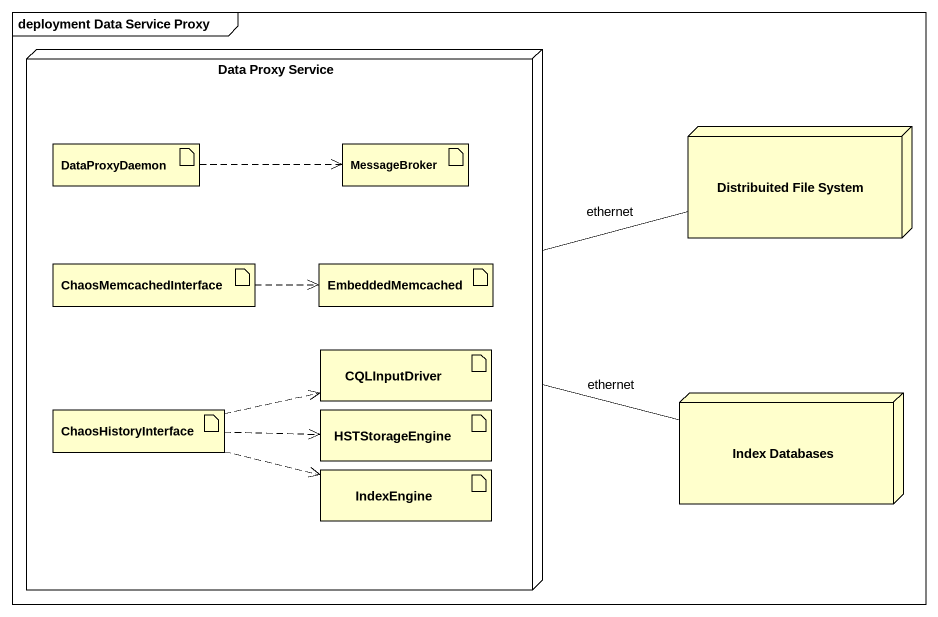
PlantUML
@startuml
mainframe deployment Data Service Proxy
node "Data Proxy Service" as Data_Proxy_Service {
  artifact DataProxyDaemon
  artifact MessageBroker
  artifact ChaosMemcachedInterface
  artifact EmbeddedMemcached
  artifact CQLInputDriver
  artifact ChaosHistoryInterface
  artifact HSTStorageEngine
  artifact IndexEngine
}
node "Distribuited File System" as Distribuited_File_System
node "Index Databases" as Index_Databases
Data_Proxy_Service -right- Distribuited_File_System : ethernet
Data_Proxy_Service -right- Index_Databases : ethernet
DataProxyDaemon .right.> MessageBroker
ChaosMemcachedInterface .right.> EmbeddedMemcached
ChaosHistoryInterface .right.> CQLInputDriver
ChaosHistoryInterface .right.> HSTStorageEngine
ChaosHistoryInterface .right.> IndexEngine
@enduml
